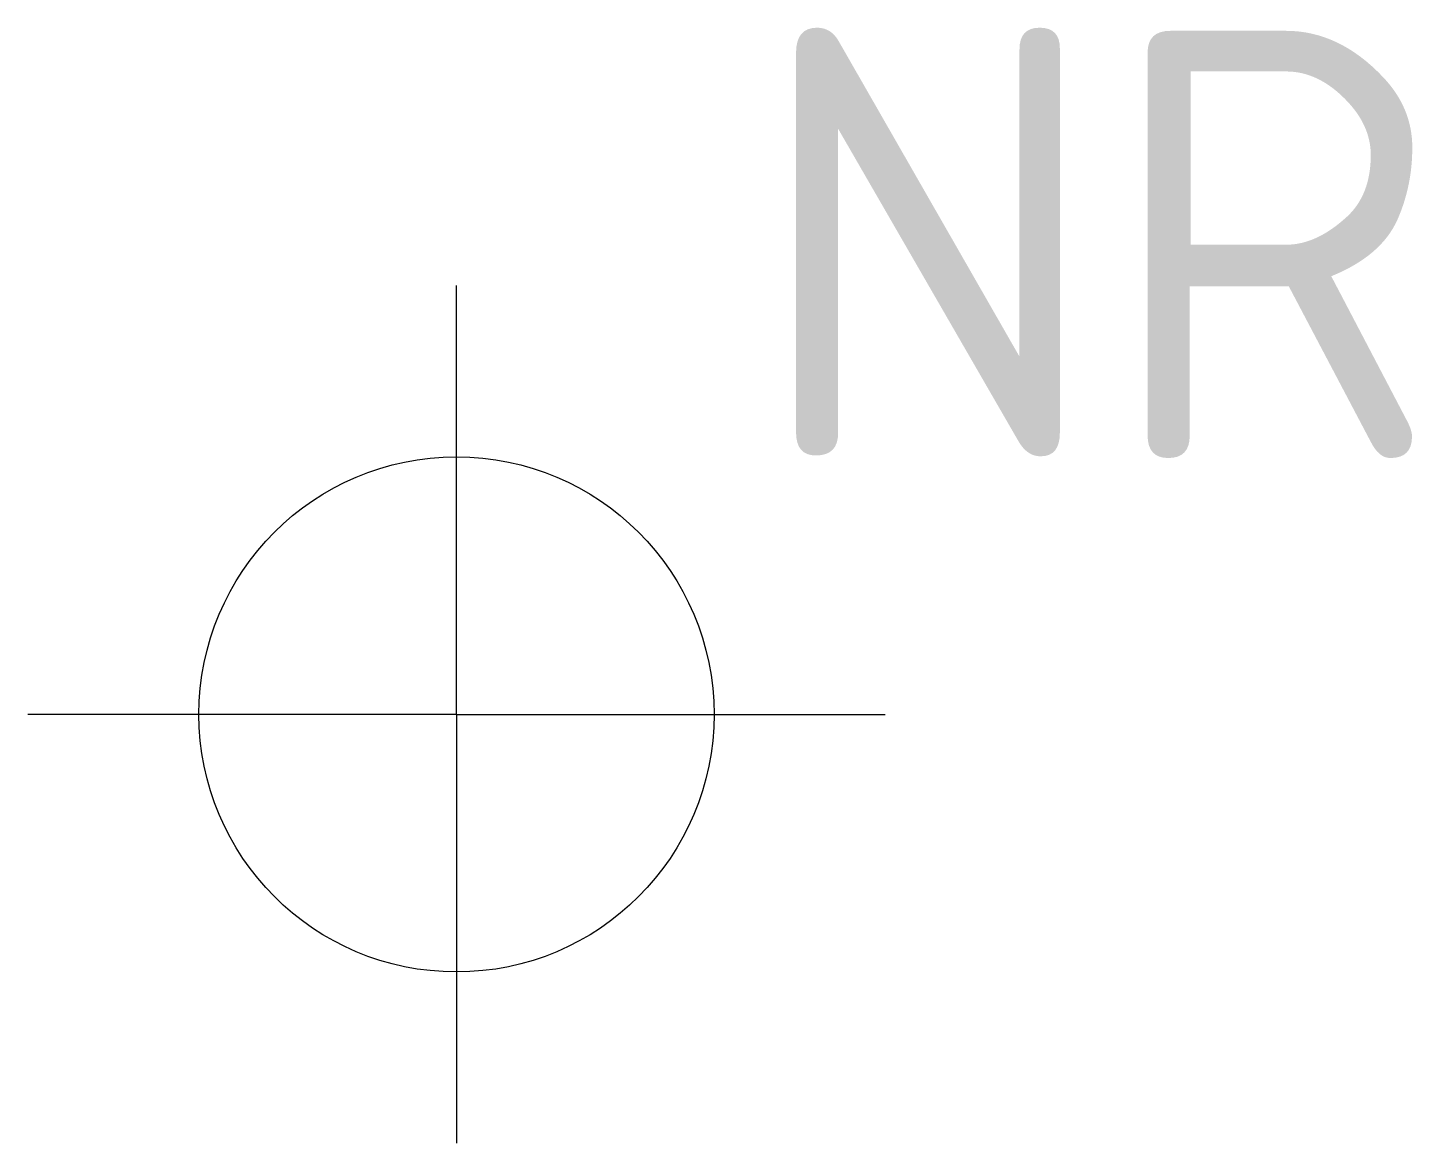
# Model space of a CAD drawing. Extents: x -2.5 to 5.57, y -2.5 to 4.
import ezdxf

# ---------------------------------------------------------------- set-up
doc = ezdxf.new("R2010")
doc.units = 0
doc.styles.add('NLCS-ISO', font='NLCS-ISO.ttf')

msp = doc.modelspace()

# ---------------------------------------------------------------- linework, layer by layer
for q in [(0, 2.5), (-2.5, 0), (0, -2.5), (2.5, 0)]:
    msp.add_line((0, 0), q)
msp.add_circle((0, 0), 1.5015)

# ---------------------------------------------------------------- texts
at = {"style": 'NLCS-ISO'}
msp.add_attdef('NR', (1.724, 1.4943), '', height=2.5, dxfattribs=at)

doc.saveas('drawing.dxf')
